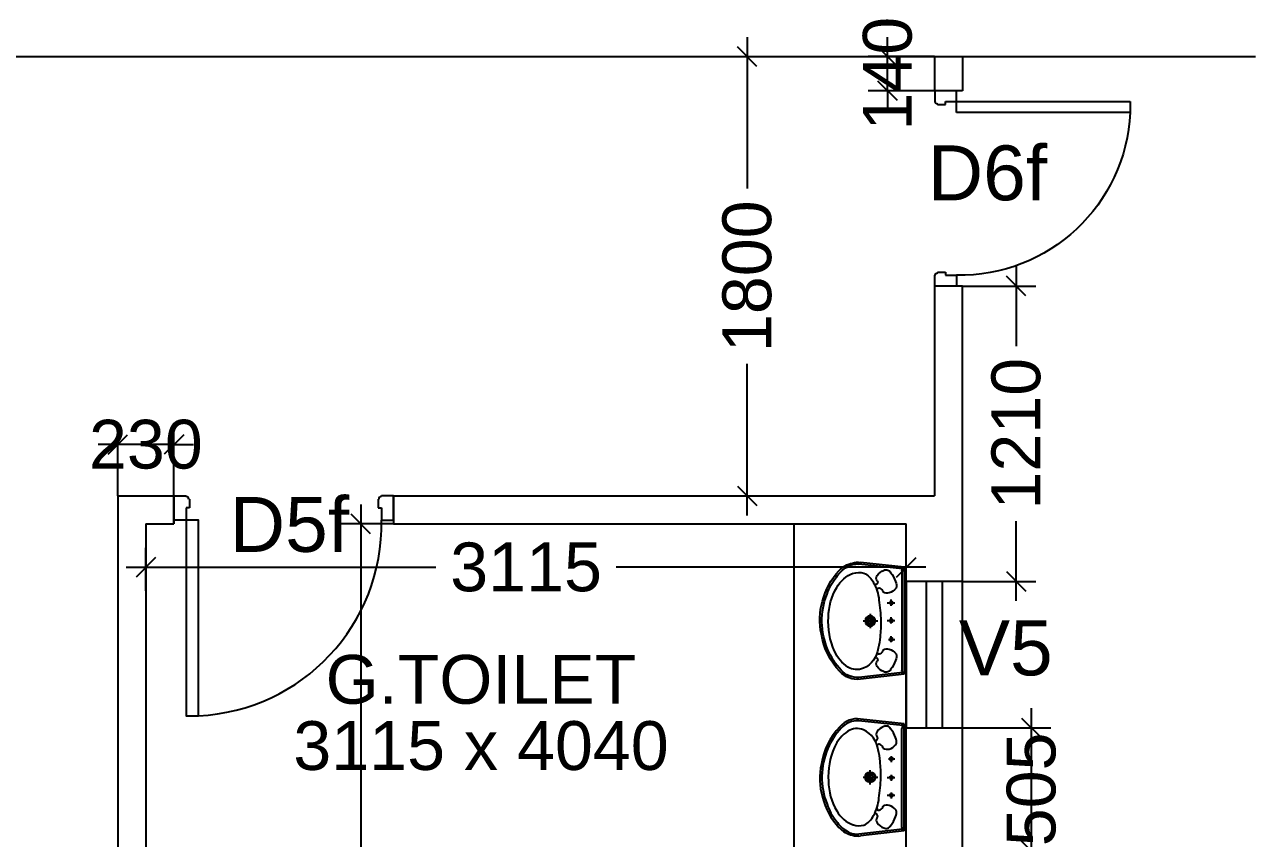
# Model space of a CAD drawing. Extents: x 6345096 to 6738923, y -6490958 to -6305885.
# Drawn here: x 6646148 to 6651189, y -6406673 to -6403339 of the extents above; entities that cross this region are included whole.
import ezdxf
from ezdxf.enums import TextEntityAlignment as Align

# ---------------------------------------------------------------- set-up
doc = ezdxf.new("R2010")
doc.units = 0
doc.header["$LTSCALE"] = 600
doc.header["$MEASUREMENT"] = 0
doc.header["$PDMODE"] = 35
doc.linetypes.add('HIDDEN', pattern=[0.375, 0.25, -0.125])
doc.layers.get('0').update_dxf_attribs({"linetype": 'CONTINUOUS'})
doc.layers.get('Defpoints').update_dxf_attribs({"linetype": 'CONTINUOUS'})
for name, color, linetype in [('8', 8, 'CONTINUOUS'), ('DOOR', 32, 'CONTINUOUS'), ('HS', 251, 'CONTINUOUS'), ('joinery', 7, 'CONTINUOUS'), ('Room Dim', 1, 'CONTINUOUS'), ('TEXT', 6, 'CONTINUOUS'), ('Toi-Euip', 8, 'CONTINUOUS'), ('toi-fix', 46, 'CONTINUOUS'), ('Walls', 7, 'CONTINUOUS'), ('WIN', 151, 'CONTINUOUS'), ('Working Dim', 5, 'CONTINUOUS')]:
    doc.layers.add(name, color=color, linetype=linetype)
doc.styles.add('ari', font='arial.ttf')
doc.styles.add('ARIAL', font='arial.ttf')
doc.dimstyles.new('int. dim', dxfattribs={"dimtxt": 200, "dimasz": 80, "dimexe": 80, "dimexo": 0, "dimgap": 70, "dimtad": 0, "dimdec": 0, "dimzin": 12, "dimdsep": 46, "dimtxsty": 'ari', "dimblk": 'OBLIQUE', "dimcen": 2, "dimdle": 80, "dimclrd": 256, "dimclre": 256, "dimclrt": 6, "dimadec": 0, "dimazin": 0, "dimtfac": 1, "dimtdec": 0, "dimtix": 1, "dimtmove": 2, "dimatfit": 3, "dimfxl": 1, "dimtolj": 1, "dimtzin": 0, "dimlwd": -1, "dimlwe": -1, "dimarcsym": 0})

# ---------------------------------------------------------------- blocks, each defined once
blk = doc.blocks.new('Z$W@#1841')
at = {"layer": 'DOOR'}
for p, q in [((-267.6, -167.4), (-317.3, -167.4)), ((-317.3, -167.4), (-317.3, -267.4)), ((-267.6, -217.9), (-267.6, -167.4)), ((533, -217.9), (533, -167.4)), ((533, -167.4), (582.7, -167.4)), ((582.7, -167.4), (582.7, -267.4)), ((-254.1, -217.9), (-267.6, -217.9)), ((-254.1, -253.9), (-254.1, -217.9)), ((519.5, -253.9), (519.5, -217.9)), ((519.5, -217.9), (533, -217.9)), ((-317.3, -267.4), (-267.6, -267.4)), ((-267.6, -267.4), (-267.6, -265.2)), ((-254.1, -253.9), (-256.3, -253.9)), ((519.5, -253.9), (521.7, -253.9)), ((533, -267.4), (533, -265.2)), ((582.7, -267.4), (533, -267.4))]:
    blk.add_line(p, q, dxfattribs=at)
blk.add_lwpolyline([(482.5, 633.2), (482.5, -167.4), (533, -167.4), (533, 633.2)], close=True, dxfattribs=at)
at = {"layer": 'DOOR', "color": 145}
blk.add_arc((518.4, -152.1), 786.1, 92.6177, 181.1129, dxfattribs=at)
at = {"layer": 'DOOR'}
for centre, start, end in [((-267.6, -253.9), 270, 0), ((533, -253.9), 180, 270)]:
    blk.add_arc(centre, 11.2, start, end, dxfattribs=at)
blk = doc.blocks.new('1000')
at = {"layer": 'DOOR'}
for p, q in [((0, -100), (0, 0)), ((0, 0), (49.7, 0)), ((49.7, 0), (49.7, -2.2)), ((63.2, -49.5), (49.7, -49.5)), ((49.7, -49.5), (49.7, -100)), ((63.2, -13.5), (61, -13.5)), ((63.2, -13.5), (63.2, -49.5)), ((836.8, -13.5), (836.8, -49.5)), ((836.8, -13.5), (839, -13.5)), ((836.8, -49.5), (850.3, -49.5)), ((850.3, 0), (850.3, -2.2)), ((900, 0), (850.3, 0)), ((850.3, -49.5), (850.3, -100)), ((900, -100), (900, 0)), ((49.7, -100), (0, -100)), ((49.7, -100), (49.7, -900.6)), ((100.2, -100), (49.7, -100)), ((100.2, -900.6), (100.2, -100)), ((850.3, -100), (900, -100)), ((49.7, -900.6), (100.2, -900.6))]:
    blk.add_line(p, q, dxfattribs=at)
for centre, major_axis, start_param, end_param in [((49.7, -13.5), (-7.95, 7.95), 3.926991, 5.497787), ((850.3, -13.5), (7.95, 7.95), 0.785398, 2.356194)]:
    blk.add_ellipse(centre, major_axis=major_axis, ratio=1, start_param=start_param, end_param=end_param, dxfattribs=at)
at = {"layer": 'DOOR', "color": 145}
blk.add_ellipse((64.3, -115.3), major_axis=(-519.7, 589.8), ratio=1, start_param=2.464943, end_param=4.009476, dxfattribs=at)
blk = doc.blocks.new('A$C4D064DB7')
at = {"layer": 'Toi-Euip', "color": 8}
for p, q in [((-219.3, -1), (-239.3, 178)), ((-212.3, 5.4), (-232.3, 184.5)), ((0.9, 167), (0.9, 107.5)), ((212.2, 4.9), (232.3, 184.5)), ((219.2, -1), (239.3, 178)), ((-28.5, 137.9), (30, 137.9)), ((-61.3, 51.7), (-86.8, 51.7)), ((-73.1, 68.7), (-73.1, 37.2)), ((11.1, 51.7), (-14.3, 51.7)), ((-0.6, 68.7), (-0.6, 37.2)), ((87.9, 51.7), (62.5, 51.7)), ((76.2, 63.6), (76.2, 37.2)), ((-204.6, 8.3), (200.4, 8.3)), ((-219.3, -1), (219.2, -1))]:
    blk.add_line(p, q, dxfattribs=at)
for centre, radius in [((0.9, 137.9), 20.9), ((0.9, 137.9), 15), ((0.9, 137.9), 10.5), ((-73.1, 51.7), 6.23), ((-0.6, 51.7), 6.23), ((76.2, 51.7), 6.23)]:
    blk.add_circle(centre, radius, dxfattribs=at)
for centre, radius, start, end in [((-15, 63.3), 278.1, 103.6801, 133.1199), ((-52.1, 129.5), 194.1, 106.9894, 130.6854), ((-12.7, 69.4), 239.9, 90.5187, 121.0564), ((0.4, 42.8), 293.4, 66.1951, 111.8497), ((-3.7, 79.1), 265.8, 77.1391, 106.8516), ((4.5, 21.6), 288.4, 65.4107, 93.8454), ((11, 56.9), 284.8, 46.3845, 81.023), ((17.4, 64.4), 266.9, 46.2173, 67.6674), ((-135.9, 190.3), 102.7, 132.34, 168.5521), ((-115.7, 175.3), 119.3, 121.8415, 151.2146), ((-79.5, 166.9), 122.1, 117.7975, 160.6946), ((74.5, 158), 135.4, 31.8603, 68.3132), ((140.9, 188.9), 91.5, 357.2238, 48.0895), ((143.8, 190.8), 96.4, 352.3942, 48.6169), ((-159.3, 187.8), 80.7, 163.2392, 186.9959), ((-156.9, 191.3), 75.7, 146.7911, 185.1402), ((-105.8, 184.4), 91.8, 165.5854, 192.6546), ((131.4, 192.6), 68.8, 336.7779, 32.4081), ((-124.3, 195.5), 77.6, 203.693, 246.3813), ((98.1, 210.4), 106.4, 278.0202, 335.0221), ((-154.2, 64.6), 55.1, 124.9669, 161.6496), ((-174.7, 96.4), 17.3, 50.4642, 129.5358), ((-157.9, 115.7), 8.33, 226.0403, 306.1074), ((-73.6, 263.8), 161.7, 239.5902, 265.9719), ((-156.5, 116.7), 8.45, 294.5104, 30.3287), ((-126.4, 102.5), 8.28, 83.1526, 217.3039), ((33.5, 869.5), 776.1, 261.2228, 267.52), ((44.3, 384), 287.3, 274.2321, 283.8267), ((129.6, 102.2), 7.16, 318.2984, 78.6803), ((157.9, 115.9), 7.49, 165.1523, 247.9307), ((159.9, 115.7), 8.33, 233.8926, 313.9597), ((176.7, 96.4), 17.3, 50.4642, 129.5358), ((156.2, 64.6), 55.1, 18.3504, 55.0331), ((-188.7, 72.6), 20.1, 152.4908, 243.191), ((-120.2, 149.2), 122.2, 230.5982, 250.4136), ((-161, 71.5), 47.7, 305.0585, 347.193), ((-110.1, 109.7), 26, 208.2715, 253.614), ((-144.2, 69.4), 30.9, 343.9654, 29.9209), ((-3.1, 803.8), 709.6, 270.2431, 275.5482), ((146.2, 69.4), 30.9, 150.0791, 196.0346), ((163, 71.5), 47.7, 192.807, 234.9415), ((112.1, 109.7), 26, 286.386, 331.7285), ((122.2, 149.2), 122.2, 289.5864, 309.4018), ((190.7, 72.6), 20.1, 296.809, 27.5092), ((-200, -15.1), 23.9, 101.1451, 143.7785), ((-145.6, 63.1), 33, 241.9192, 291.3561), ((147.6, 63.1), 33, 248.6439, 298.0808), ((199.8, -16.6), 24.9, 38.7487, 88.5796)]:
    blk.add_arc(centre, radius, start, end, dxfattribs=at)
blk = doc.blocks.new('_Oblique')
at = {"color": 0, "linetype": 'ByBlock', "lineweight": -2}
blk.add_line((-0.5, -0.5), (0.5, 0.5), dxfattribs=at)
blk = doc.blocks.new('*D1049')
at = {"layer": 'Defpoints', "color": 0, "transparency": 16777216}
for p in [(6649989.5, -6404409.9), (6649989.5, -6405619.9, 3.4), (6650209.6, -6405619.9)]:
    blk.add_point(p, dxfattribs=at)
at = {"layer": 'Working Dim', "transparency": 16777216}
for p, q in [((6650209.6, -6404329.9), (6650209.6, -6404656)), ((6649989.5, -6404409.9), (6650289.6, -6404409.9)), ((6650209.6, -6405699.9), (6650209.6, -6405373.8)), ((6649989.5, -6405619.9), (6650289.6, -6405619.9))]:
    blk.add_line(p, q, dxfattribs=at)
at = {"layer": 'Working Dim', "transparency": 16777216, "xscale": 80, "yscale": 80, "zscale": 80}
for p, rotation in [((6650209.6, -6404409.9), 90), ((6650209.6, -6405619.9), 270)]:
    blk.add_blockref('_Oblique', p, dxfattribs=dict(at, rotation=rotation))
at = {"layer": 'Working Dim', "color": 6, "transparency": 16777216, "insert": (6650209.6, -6405014.9), "char_height": 200, "attachment_point": 5, "rotation": 90, "style": 'ari'}
blk.add_mtext('\\A1;1210', dxfattribs=at)
blk = doc.blocks.new('*D1061')
at = {"layer": 'Defpoints', "color": 0, "transparency": 16777216}
for p in [(6647659.4, -6405384.7, 3.4), (6647525.2, -6409424.7), (6647659.4, -6409424.7, 3.4)]:
    blk.add_point(p, dxfattribs=at)
at = {"layer": 'Working Dim', "transparency": 16777216}
for p, q in [((6647525.2, -6405304.7), (6647525.2, -6407032.4)), ((6647659.4, -6405384.7), (6647445.2, -6405384.7)), ((6647525.2, -6409504.7), (6647525.2, -6407777.1)), ((6647659.4, -6409424.7), (6647445.2, -6409424.7))]:
    blk.add_line(p, q, dxfattribs=at)
at = {"layer": 'Working Dim', "transparency": 16777216, "xscale": 80, "yscale": 80, "zscale": 80}
for p, rotation in [((6647525.2, -6405384.7), 90), ((6647525.2, -6409424.7), 270)]:
    blk.add_blockref('_Oblique', p, dxfattribs=dict(at, rotation=rotation))
at = {"layer": 'Working Dim', "color": 6, "transparency": 16777216, "insert": (6647525.2, -6407404.7), "char_height": 200, "attachment_point": 5, "rotation": 90, "style": 'ari'}
blk.add_mtext('\\A1;4040', dxfattribs=at)
blk = doc.blocks.new('*D1062')
at = {"layer": 'Defpoints', "color": 0, "transparency": 16777216}
for p in [(6649759.5, -6405562.1), (6646644.4, -6405659.2, 3.4), (6649759.5, -6405661.2, 3.4)]:
    blk.add_point(p, dxfattribs=at)
at = {"layer": 'Working Dim', "transparency": 16777216}
for p, q in [((6646644.4, -6405659.2), (6646644.4, -6405482.1)), ((6649759.5, -6405661.2), (6649759.5, -6405482.1)), ((6646564.4, -6405562.1), (6647832.6, -6405562.1)), ((6649839.5, -6405562.1), (6648571.2, -6405562.1))]:
    blk.add_line(p, q, dxfattribs=at)
at = {"layer": 'Working Dim', "transparency": 16777216, "xscale": 80, "yscale": 80, "zscale": 80, "rotation": 180}
blk.add_blockref('_Oblique', (6646644.4, -6405562.1), dxfattribs=at)
at = {"layer": 'Working Dim', "transparency": 16777216, "xscale": 80, "yscale": 80, "zscale": 80}
blk.add_blockref('_Oblique', (6649759.5, -6405562.1), dxfattribs=at)
at = {"layer": 'Working Dim', "color": 6, "transparency": 16777216, "insert": (6648201.9, -6405562.1), "char_height": 200, "attachment_point": 5, "style": 'ari'}
blk.add_mtext('\\A1;3115', dxfattribs=at)
blk = doc.blocks.new('*D1063')
at = {"layer": 'Defpoints', "color": 0, "transparency": 16777216}
for p in [(6646529.4, -6405059.2), (6646529.4, -6405269.7), (6646759.4, -6405384.7, 3.4)]:
    blk.add_point(p, dxfattribs=at)
at = {"layer": 'Working Dim', "transparency": 16777216}
for p, q in [((6646529.4, -6405269.7), (6646529.4, -6404979.2)), ((6646759.4, -6405384.7), (6646759.4, -6404979.2)), ((6646529.4, -6405059.2), (6646449.4, -6405059.2)), ((6646759.4, -6405059.2), (6646529.4, -6405059.2)), ((6646759.4, -6405059.2), (6646839.4, -6405059.2))]:
    blk.add_line(p, q, dxfattribs=at)
at = {"layer": 'Working Dim', "transparency": 16777216, "xscale": 80, "yscale": 80, "zscale": 80}
blk.add_blockref('_Oblique', (6646529.4, -6405059.2), dxfattribs=at)
at = {"layer": 'Working Dim', "transparency": 16777216, "xscale": 80, "yscale": 80, "zscale": 80, "rotation": 180}
blk.add_blockref('_Oblique', (6646759.4, -6405059.2), dxfattribs=at)
at = {"layer": 'Working Dim', "color": 6, "transparency": 16777216, "insert": (6646644.4, -6405059.2), "char_height": 200, "attachment_point": 5, "style": 'ari'}
blk.add_mtext('\\A1;230', dxfattribs=at)
blk = doc.blocks.new('*D1064')
at = {"layer": 'Defpoints', "color": 0, "transparency": 16777216}
for p in [(6649683, -6403469.7), (6649874.5, -6403469.7, 3.4), (6649874.5, -6403609.9, 3.4)]:
    blk.add_point(p, dxfattribs=at)
at = {"layer": 'Working Dim', "transparency": 16777216}
for p, q in [((6649683, -6403469.7), (6649683, -6403389.7)), ((6649874.5, -6403469.7), (6649603, -6403469.7)), ((6649683, -6403609.9), (6649683, -6403469.7)), ((6649874.5, -6403609.9), (6649603, -6403609.9)), ((6649683, -6403609.9), (6649683, -6403689.9))]:
    blk.add_line(p, q, dxfattribs=at)
at = {"layer": 'Working Dim', "transparency": 16777216, "xscale": 80, "yscale": 80, "zscale": 80}
for p, rotation in [((6649683, -6403469.7), 270), ((6649683, -6403609.9), 90)]:
    blk.add_blockref('_Oblique', p, dxfattribs=dict(at, rotation=rotation))
at = {"layer": 'Working Dim', "color": 6, "transparency": 16777216, "insert": (6649683, -6403539.8), "char_height": 200, "attachment_point": 5, "rotation": 90, "style": 'ari'}
blk.add_mtext('\\A1;140', dxfattribs=at)
blk = doc.blocks.new('*D1067')
at = {"layer": 'Defpoints', "color": 0, "transparency": 16777216}
for p in [(6649019.8, -6403469.7, 5.1), (6649019.8, -6405269.7, 3.4), (6649107.5, -6405269.7)]:
    blk.add_point(p, dxfattribs=at)
at = {"layer": 'Working Dim', "transparency": 16777216}
for p, q in [((6649107.5, -6403389.7), (6649107.5, -6404010.9)), ((6649019.8, -6403469.7), (6649187.5, -6403469.7)), ((6649107.5, -6405349.7), (6649107.5, -6404728.6)), ((6649019.8, -6405269.7), (6649187.5, -6405269.7))]:
    blk.add_line(p, q, dxfattribs=at)
at = {"layer": 'Working Dim', "transparency": 16777216, "xscale": 80, "yscale": 80, "zscale": 80}
for p, rotation in [((6649107.5, -6403469.7), 90), ((6649107.5, -6405269.7), 270)]:
    blk.add_blockref('_Oblique', p, dxfattribs=dict(at, rotation=rotation))
at = {"layer": 'Working Dim', "color": 6, "transparency": 16777216, "insert": (6649107.5, -6404369.7), "char_height": 200, "attachment_point": 5, "rotation": 90, "style": 'ari'}
blk.add_mtext('\\A1;1800', dxfattribs=at)
blk = doc.blocks.new('*D1303')
at = {"layer": 'Defpoints', "color": 0, "transparency": 16777216}
for p in [(6649989.5, -6406219.9, 3.4), (6650272, -6406219.9), (6649989.5, -6406724.7, 3.4)]:
    blk.add_point(p, dxfattribs=at)
at = {"layer": 'Working Dim', "transparency": 16777216}
for p, q in [((6650272, -6406219.9), (6650272, -6406139.9)), ((6649989.5, -6406219.9), (6650352, -6406219.9)), ((6650272, -6406724.7), (6650272, -6406219.9)), ((6649989.5, -6406724.7), (6650352, -6406724.7)), ((6650272, -6406724.7), (6650272, -6406804.7))]:
    blk.add_line(p, q, dxfattribs=at)
at = {"layer": 'Working Dim', "transparency": 16777216, "xscale": 80, "yscale": 80, "zscale": 80}
for p, rotation in [((6650272, -6406219.9), 270), ((6650272, -6406724.7), 90)]:
    blk.add_blockref('_Oblique', p, dxfattribs=dict(at, rotation=rotation))
at = {"layer": 'Working Dim', "color": 6, "transparency": 16777216, "insert": (6650272, -6406472.3), "char_height": 200, "attachment_point": 5, "rotation": 90, "style": 'ari'}
blk.add_mtext('\\A1;505', dxfattribs=at)
blk = doc.blocks.new('A$C2CD672AE')
at = {"layer": 'toi-fix', "color": 8, "linetype": 'HIDDEN'}
blk.add_line((118980.4, 49629.2, 3.4), (118980.4, 51039.2, 3.4), dxfattribs=at)
at = {"layer": 'Walls', "color": 8, "linetype": 'HIDDEN'}
for p, q in [((115080.1, 52954.2), (120870.1, 52954.2)), ((119555.1, 52954.2), (119555.1, 52814)), ((119670.1, 52954.2), (119670.1, 52814)), ((119670.1, 52814), (119555.1, 52814)), ((119670.2, 52814), (119670.1, 52814)), ((119670.2, 52014), (119555.1, 52014)), ((119555.1, 52014), (119555.1, 51154.3)), ((119670.1, 43009.2), (119670.1, 52014)), ((116210, 51154.2), (116440, 51154.2)), ((116210, 51154.2), (116210, 46999.2)), ((116440, 51154.2), (116440, 51039.2)), ((117340, 51154.2), (119555.1, 51154.2)), ((117340, 51154.2), (117340, 51039.2)), ((116325, 51039.2), (116440, 51039.2)), ((116325, 51039.2), (116325, 46999.2)), ((117340, 51039.2), (119440.1, 51039.2)), ((119440.1, 46999.2), (119440.1, 51039.2))]:
    blk.add_line(p, q, dxfattribs=at)

msp = doc.modelspace()

# ---------------------------------------------------------------- linework, layer by layer
at = {"layer": 'toi-fix'}
msp.add_line((6649299.772, -6406794.748, 3.429), (6649299.772, -6405384.749, 3.429), dxfattribs=at)
at = {"layer": 'Walls', "linetype": 'Continuous'}
msp.add_line((6645399.462, -6403469.74), (6651189.495, -6403469.74), dxfattribs=at)
at = {"layer": 'Walls'}
for p, q in [((6649874.492, -6403469.742), (6649874.492, -6403609.869)), ((6649989.492, -6403469.742), (6649989.492, -6403609.869)), ((6649989.492, -6403609.869), (6649874.492, -6403609.869)), ((6649989.59, -6403609.869), (6649989.492, -6403609.869)), ((6649989.59, -6404409.869), (6649874.492, -6404409.869)), ((6649874.492, -6404409.869), (6649874.493, -6405269.65)), ((6649989.493, -6413414.748), (6649989.492, -6404409.869)), ((6646529.357, -6405269.749), (6646759.357, -6405269.749)), ((6646529.357, -6405269.749), (6646529.357, -6409424.748)), ((6646759.357, -6405269.749), (6646759.357, -6405384.749)), ((6647659.357, -6405269.749), (6649874.493, -6405269.749)), ((6647659.357, -6405269.749), (6647659.357, -6405384.749)), ((6646644.357, -6405384.749), (6646759.357, -6405384.749)), ((6646644.357, -6405384.749), (6646644.357, -6409424.748)), ((6647659.357, -6405384.749), (6649759.493, -6405384.749)), ((6649759.493, -6409424.748), (6649759.493, -6405384.749))]:
    msp.add_line(p, q, dxfattribs=at)
at = {"layer": 'WIN', "linetype": 'Continuous', "elevation": 3.429}
for points in [[(6649989.493, -6406219.947), (6649989.493, -6405619.947), (6649759.493, -6405619.947), (6649759.492, -6406219.947)], [(6649908.152, -6406219.947), (6649908.152, -6405619.947), (6649840.833, -6405619.947), (6649840.833, -6406219.947)]]:
    msp.add_lwpolyline(points, close=True, dxfattribs=at)

# ---------------------------------------------------------------- block references
at = {"layer": 'DOOR', "linetype": 'Continuous', "xscale": -0.8888888917863601, "yscale": 0.8888888917863369, "zscale": 0.8888888919173272, "rotation": 89.99998691325088}
msp.add_blockref('1000', (6649875.961, -6403609.869, 0.389), dxfattribs=at)
at = {"layer": 'DOOR', "linetype": 'Continuous', "rotation": 180}
msp.add_blockref('Z$W@#1841', (6647342.073, -6405537.157, 3.429), dxfattribs=at)
at = {"layer": 'HS'}
msp.add_blockref('A$C2CD672AE', (6530319.294, -6456423.902, 8.17), dxfattribs=at)
at = {"layer": 'toi-fix', "xscale": -1, "rotation": 90}
msp.add_blockref('A$C4D064DB7', (6649749.788, -6405781.388, 3.429), dxfattribs=at)
at = {"layer": 'toi-fix', "rotation": 90}
msp.add_blockref('A$C4D064DB7', (6649749.788, -6406423.416, 3.429), dxfattribs=at)

# ---------------------------------------------------------------- texts
at = {"layer": '8', "color": 6, "style": 'ari'}
msp.add_text('D6f', height=225, dxfattribs=at).set_placement((6650091.92, -6404058.66), align=Align.CENTER)
msp.add_text('D5f', height=225, dxfattribs=at).set_placement((6646987.82, -6405499.144))
at = {"layer": 'joinery', "style": 'ari'}
msp.add_text('V5', height=225, dxfattribs=at).set_placement((6650167.005, -6406005.208, 3.429), align=Align.CENTER)
at = {"layer": 'Room Dim', "style": 'ARIAL'}
msp.add_text('3115 x 4040', height=200, dxfattribs=at).set_placement((6648017.405, -6406392.78, 4.125), align=Align.CENTER)
at = {"layer": 'TEXT', "color": 7, "style": 'ARIAL'}
msp.add_text('G.TOILET', height=200, dxfattribs=at).set_placement((6648017.4, -6406121.452, 4.125), align=Align.CENTER)

# ---------------------------------------------------------------- dimensions: what is measured, and where the dimension line sits
at = {"layer": 'Working Dim', "color": 6}
for base, p1, p2, picture, middle in [((6649682.965, -6403469.742), (6649874.492, -6403609.869, 3.421), (6649874.492, -6403469.742, 3.421), '*D1064', (6649682.965, -6403539.805)), ((6649107.509, -6405269.749), (6649019.756, -6403469.74, 5.131), (6649019.756, -6405269.749, 3.421), '*D1067', (6649107.509, -6404369.744)), ((6650209.644, -6405619.947), (6649989.492, -6404409.869), (6649989.492, -6405619.947, 3.429), '*D1049', (6650209.644, -6405014.908)), ((6647525.153, -6409424.748), (6647659.357, -6405384.749, 3.421), (6647659.357, -6409424.748, 3.421), '*D1061', (6647525.153, -6407404.749)), ((6650272.044, -6406219.947), (6649989.492, -6406724.748, 3.429), (6649989.493, -6406219.947, 3.429), '*D1303', (6650272.044, -6406472.348))]:
    dim = msp.add_linear_dim(base=base, p1=p1, p2=p2, angle=90, dimstyle='int. dim', override={"dimtxt": 200, "dimarcsym": 1}, dxfattribs=at)
    dim.commit()
    dim.dimension.update_dxf_attribs({"geometry": picture, "text_midpoint": middle})
for base, p1, p2, picture, middle in [((6646529.357, -6405059.206), (6646759.357, -6405384.749, 3.421), (6646529.357, -6405269.749), '*D1063', (6646644.357, -6405059.206)), ((6649759.493, -6405562.121), (6646644.357, -6405659.225, 3.421), (6649759.493, -6405661.225, 3.429), '*D1062', (6648201.925, -6405562.121))]:
    dim = msp.add_linear_dim(base=base, p1=p1, p2=p2, dimstyle='int. dim', override={"dimtxt": 200, "dimarcsym": 1}, dxfattribs=at)
    dim.commit()
    dim.dimension.update_dxf_attribs({"geometry": picture, "text_midpoint": middle})

doc.saveas('drawing.dxf')
